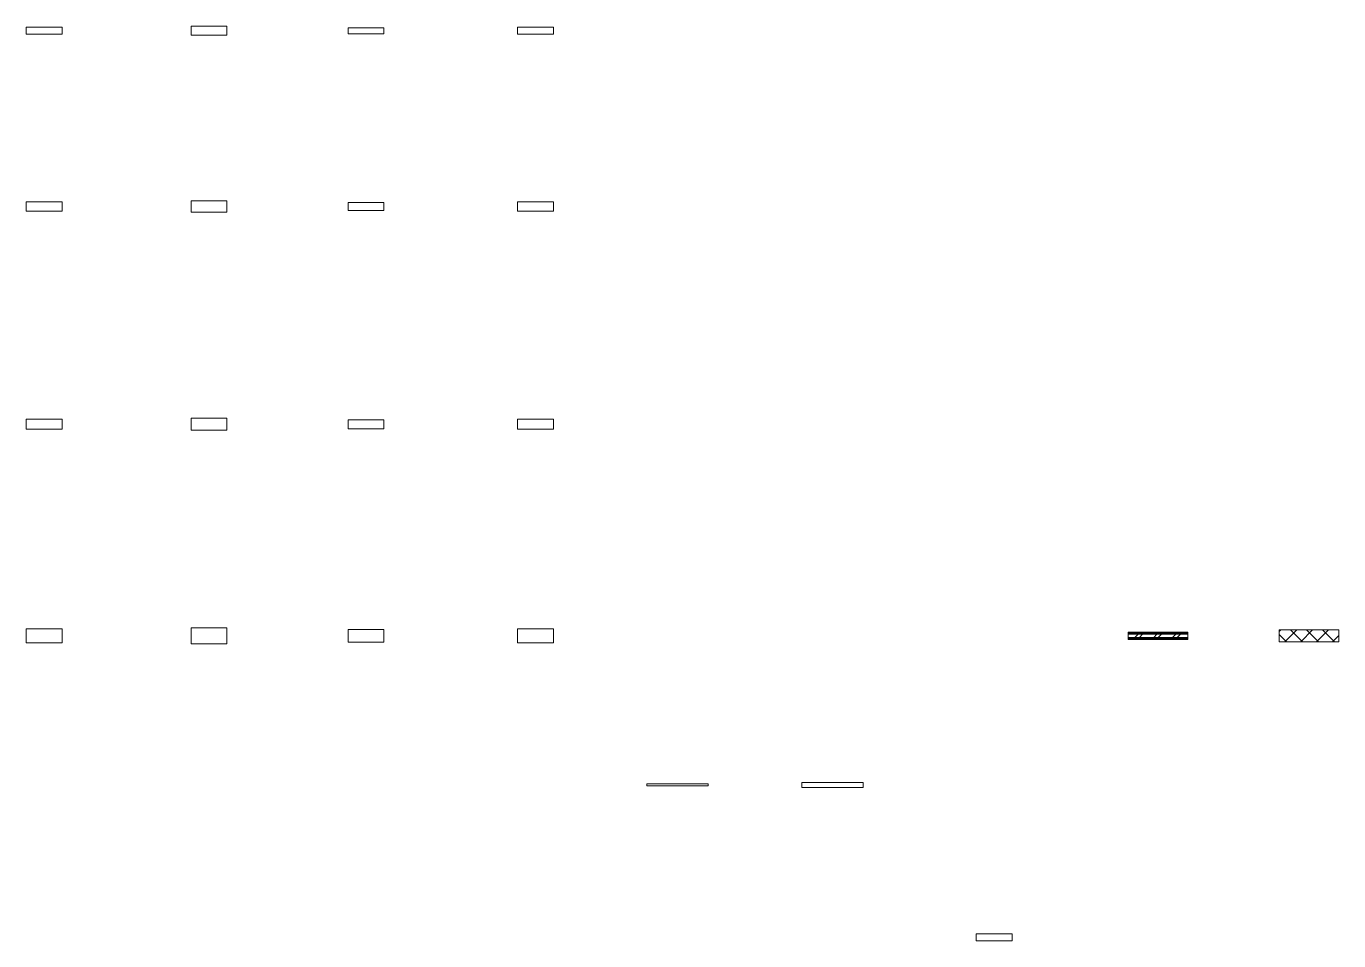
# Model space of a CAD drawing. Header units: inches. Extents: x -4688 to 1542, y -3558 to 978.
# Drawn here: x -4688 to -4028, y -1898 to -1437 of the extents above; entities that cross this region are included whole.
import ezdxf

# ---------------------------------------------------------------- set-up
doc = ezdxf.new("R2010")
doc.units = ezdxf.units.IN
doc.header["$MEASUREMENT"] = 0
for name, color, linetype, lineweight in [('A-WALL', 113, 'Continuous', 18), ('A-WALL-PATT', 111, 'Continuous', 18), ('I-WALL', 2, 'Continuous', 18)]:
    doc.layers.add(name, color=color, linetype=linetype, lineweight=lineweight)
pattern_1 = [(0, (0, 0), (15.36, 3.84), [0.634, -10.886, 0.634, -10.886, -61.44]), (0, (0, 0), (15.36, 3.84), [-23.04, 0.634, -22.406, 0.634, -10.886, -26.88]), (0, (0, 0), (15.36, 3.84), [-57.6, 0.634, -7.046, 0.634, -18.566]), (120, (5.76, 1.92), (-11.0055376, 11.3821502), [0.634, -10.886, 0.634, -10.886, -61.44]), (120, (5.76, 1.92), (-11.0055376, 11.3821502), [-23.04, 0.634, -22.406, 0.634, -10.886, -26.88]), (120, (5.76, 1.92), (-11.0055376, 11.3821502), [-57.6, 0.634, -7.046, 0.634, -18.566]), (240, (7.68, 9.6), (-4.3544624, -15.2221502), [0.634, -10.886, 0.634, -10.886, -61.44]), (240, (7.68, 9.6), (-4.3544624, -15.2221502), [-23.04, 0.634, -22.406, 0.634, -10.886, -26.88]), (240, (7.68, 9.6), (-4.3544624, -15.2221502), [-57.6, 0.634, -7.046, 0.634, -18.566])]

msp = doc.modelspace()

# ---------------------------------------------------------------- hatches: boundary and pattern name
at = {"layer": 'A-WALL-PATT', "lineweight": 9}
h = msp.add_hatch(dxfattribs=at)
h.set_pattern_fill('FP_1', color=256, style=0, pattern_type=2)
h.set_pattern_definition(pattern_1)
h.paths.add_polyline_path([(-4103.84, -1742.96), (-4103.84, -1742.46), (-4133.84, -1742.46), (-4133.84, -1742.96)], flags=0)
h = msp.add_hatch(dxfattribs=at)
h.set_pattern_fill('FP_1', color=256, style=0, pattern_type=2)
h.set_pattern_definition(pattern_1)
h.paths.add_polyline_path([(-4103.84, -1743.46), (-4103.84, -1742.96), (-4133.84, -1742.96), (-4133.84, -1743.46)], flags=0)
h = msp.add_hatch(dxfattribs=at)
h.set_pattern_fill('FP_3', color=256, style=0, pattern_type=2)
h.set_pattern_definition([(45, (0, 0), (-4.751758, 4.751758), []), (45, (0, 7.2), (-4.751758, 4.751758), [])])
h.paths.add_polyline_path([(-4103.84, -1745.08), (-4103.84, -1743.46), (-4133.84, -1743.46), (-4133.84, -1745.08)], flags=0)
h = msp.add_hatch(dxfattribs=at)
h.set_pattern_fill('FP_2', color=256, style=0, pattern_type=2)
h.set_pattern_definition([(45, (0, 0), (-4.006467, 4.006467), []), (135, (0, 0), (-4.006467, -4.006467), [])])
h.paths.add_polyline_path([(-4027.84, -1747.27), (-4027.84, -1741.27), (-4057.84, -1741.27), (-4057.84, -1747.27)], flags=0)
h = msp.add_hatch(dxfattribs=at)
h.set_pattern_fill('FP_1', color=256, style=0, pattern_type=2)
h.set_pattern_definition(pattern_1)
h.paths.add_polyline_path([(-4103.84, -1745.58), (-4103.84, -1745.08), (-4133.84, -1745.08), (-4133.84, -1745.58)], flags=0)

# ---------------------------------------------------------------- linework, layer by layer
at = {"layer": 'A-WALL'}
for p, q in [((-4103.84, -1742.46), (-4133.84, -1742.46)), ((-4133.84, -1742.46), (-4133.84, -1746.08)), ((-4103.84, -1742.96), (-4133.84, -1742.96)), ((-4103.84, -1743.46), (-4133.84, -1743.46)), ((-4103.84, -1746.08), (-4103.84, -1742.46)), ((-4027.84, -1741.27), (-4057.84, -1741.27)), ((-4057.84, -1741.27), (-4057.84, -1747.27)), ((-4027.84, -1747.27), (-4027.84, -1741.27)), ((-4103.84, -1745.08), (-4133.84, -1745.08)), ((-4103.84, -1745.58), (-4133.84, -1745.58)), ((-4133.84, -1746.08), (-4103.84, -1746.08)), ((-4057.84, -1747.27), (-4027.84, -1747.27))]:
    msp.add_line(p, q, dxfattribs=at)
at = {"layer": 'I-WALL', "lineweight": 9}
for p, q in [((-4688.44, -1437.98), (-4670.44, -1437.98)), ((-4688.44, -1437.98), (-4688.44, -1441.48)), ((-4670.44, -1437.98), (-4670.44, -1441.48)), ((-4605.44, -1437.48), (-4587.44, -1437.48)), ((-4605.44, -1437.48), (-4605.44, -1441.98)), ((-4587.44, -1437.48), (-4587.44, -1441.98)), ((-4526.44, -1438.23), (-4508.44, -1438.23)), ((-4526.44, -1438.23), (-4526.44, -1441.23)), ((-4508.44, -1438.23), (-4508.44, -1441.23)), ((-4441.14, -1437.98), (-4423.14, -1437.98)), ((-4441.14, -1437.98), (-4441.14, -1441.48)), ((-4423.14, -1437.98), (-4423.14, -1441.48)), ((-4670.44, -1441.48), (-4688.44, -1441.48)), ((-4587.44, -1441.98), (-4605.44, -1441.98)), ((-4508.44, -1441.23), (-4526.44, -1441.23)), ((-4423.14, -1441.48), (-4441.14, -1441.48)), ((-4688.44, -1525.91), (-4670.44, -1525.91)), ((-4688.44, -1525.91), (-4688.44, -1530.53)), ((-4670.44, -1525.91), (-4670.44, -1530.53)), ((-4605.44, -1525.41), (-4587.44, -1525.41)), ((-4605.44, -1525.41), (-4605.44, -1531.03)), ((-4587.44, -1525.41), (-4587.44, -1531.03)), ((-4441.14, -1525.91), (-4423.14, -1525.91)), ((-4441.14, -1525.91), (-4441.14, -1530.53)), ((-4423.14, -1525.91), (-4423.14, -1530.53)), ((-4670.44, -1530.53), (-4688.44, -1530.53)), ((-4587.44, -1531.03), (-4605.44, -1531.03)), ((-4526.44, -1526.16), (-4508.44, -1526.16)), ((-4526.44, -1526.16), (-4526.44, -1530.28)), ((-4508.44, -1530.28), (-4526.44, -1530.28)), ((-4508.44, -1526.16), (-4508.44, -1530.28)), ((-4423.14, -1530.53), (-4441.14, -1530.53)), ((-4688.44, -1635.25), (-4670.44, -1635.25)), ((-4688.44, -1635.25), (-4688.44, -1640.25)), ((-4670.44, -1635.25), (-4670.44, -1640.25)), ((-4605.44, -1634.75), (-4587.44, -1634.75)), ((-4605.44, -1634.75), (-4605.44, -1640.75)), ((-4587.44, -1634.75), (-4587.44, -1640.75)), ((-4526.44, -1635.5), (-4508.44, -1635.5)), ((-4526.44, -1635.5), (-4526.44, -1640)), ((-4508.44, -1635.5), (-4508.44, -1640)), ((-4441.14, -1635.25), (-4423.14, -1635.25)), ((-4441.14, -1635.25), (-4441.14, -1640.25)), ((-4423.14, -1635.25), (-4423.14, -1640.25)), ((-4670.44, -1640.25), (-4688.44, -1640.25)), ((-4587.44, -1640.75), (-4605.44, -1640.75)), ((-4508.44, -1640), (-4526.44, -1640)), ((-4423.14, -1640.25), (-4441.14, -1640.25)), ((-4688.44, -1740.77), (-4670.44, -1740.77)), ((-4688.44, -1740.77), (-4688.44, -1747.77)), ((-4670.44, -1740.77), (-4670.44, -1747.77)), ((-4605.44, -1740.27), (-4587.44, -1740.27)), ((-4605.44, -1740.27), (-4605.44, -1748.27)), ((-4587.44, -1740.27), (-4587.44, -1748.27)), ((-4526.44, -1741.02), (-4508.44, -1741.02)), ((-4526.44, -1741.02), (-4526.44, -1747.52)), ((-4508.44, -1741.02), (-4508.44, -1747.52)), ((-4441.14, -1740.77), (-4423.14, -1740.77)), ((-4441.14, -1740.77), (-4441.14, -1747.77)), ((-4423.14, -1740.77), (-4423.14, -1747.77)), ((-4670.44, -1747.77), (-4688.44, -1747.77)), ((-4587.44, -1748.27), (-4605.44, -1748.27)), ((-4508.44, -1747.52), (-4526.44, -1747.52)), ((-4423.14, -1747.77), (-4441.14, -1747.77)), ((-4376.14, -1818.81), (-4345.14, -1818.81)), ((-4376.14, -1818.81), (-4376.14, -1819.81)), ((-4345.14, -1819.81), (-4376.14, -1819.81)), ((-4345.14, -1818.81), (-4345.14, -1819.81)), ((-4298.14, -1818.06), (-4267.14, -1818.06)), ((-4298.14, -1818.06), (-4298.14, -1820.56)), ((-4267.14, -1820.56), (-4298.14, -1820.56)), ((-4267.14, -1818.06), (-4267.14, -1820.56)), ((-4210.26, -1894.21), (-4192.26, -1894.21)), ((-4210.26, -1894.21), (-4210.26, -1897.71)), ((-4192.26, -1894.21), (-4192.26, -1897.71)), ((-4192.26, -1897.71), (-4210.26, -1897.71))]:
    msp.add_line(p, q, dxfattribs=at)

doc.saveas('drawing.dxf')
